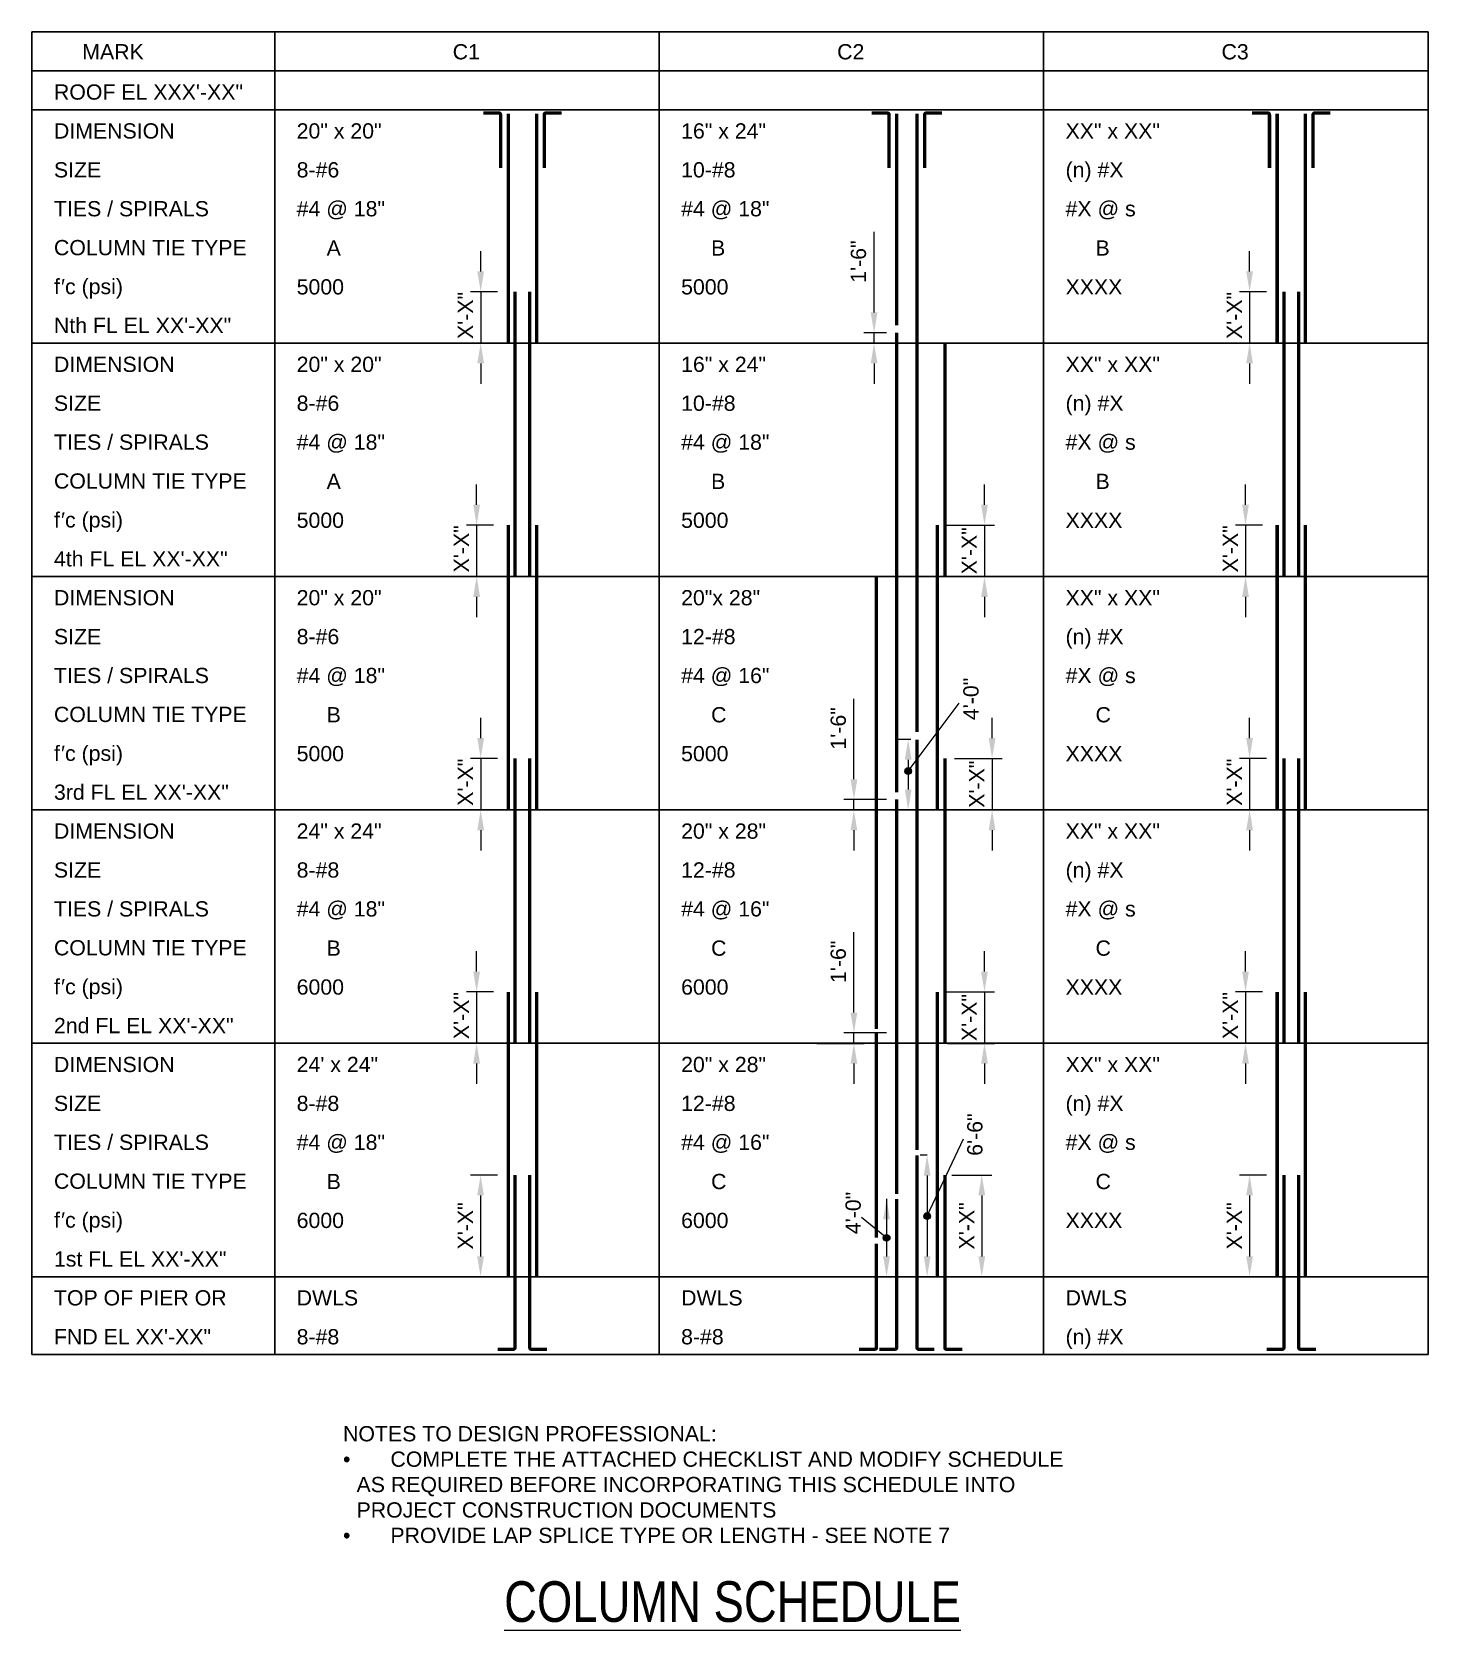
# Model space of a CAD drawing. Header units: inches. Extents: x -730 to -627, y 1893 to 2011.
import ezdxf

# ---------------------------------------------------------------- set-up
doc = ezdxf.new("R2010")
doc.units = ezdxf.units.IN
doc.header["$LTSCALE"] = 5
doc.header["$MEASUREMENT"] = 0
for name, color, linetype, lineweight in [('S-ANNO-DIMS', 1, 'Continuous', 20), ('S-ANNO-SCHD', 4, 'Continuous', 30), ('S-ANNO-TEXT', 7, 'Continuous', 20), ('S-DETL', 3, 'Continuous', 30)]:
    doc.layers.add(name, color=color, linetype=linetype, lineweight=lineweight)
doc.styles.add('Romans', font='arial.ttf')
doc.dimstyles.get("Standard").update_dxf_attribs({"dimtxt": 0.18, "dimasz": 0.18, "dimexe": 0.18, "dimexo": 0.0625, "dimgap": 0.09, "dimtad": 0, "dimtih": 1, "dimtoh": 1, "dimdec": 4, "dimzin": 0, "dimdsep": 46, "dimtxsty": 'Standard', "dimcen": 0.09, "dimadec": 0, "dimazin": 0, "dimtfac": 1, "dimtdec": 4, "dimtofl": 0, "dimtmove": 0, "dimatfit": 3, "dimfxl": 1, "dimtolj": 1, "dimtzin": 0, "dimarcsym": 0})

# ---------------------------------------------------------------- blocks, each defined once
blk = doc.blocks.new('*D0')
at = {"layer": 'Defpoints', "color": 0, "transparency": 16777216}
for p in [(-695.12, 1991.36), (-697.12, 1987.56), (-695.09, 1987.56)]:
    blk.add_point(p, dxfattribs=at)
at = {"layer": 'S-ANNO-DIMS', "transparency": 16777216}
for p, q in [((-697.12, 1992.86), (-697.12, 1994.36)), ((-695.87, 1991.36), (-697.87, 1991.36)), ((-697.12, 1991.36), (-697.12, 1987.56)), ((-695.84, 1987.56), (-697.87, 1987.56)), ((-697.12, 1986.06), (-697.12, 1984.56))]:
    blk.add_line(p, q, dxfattribs=at)
for points in [[(-697.37, 1992.86), (-696.87, 1992.86), (-697.12, 1991.36)], [(-697.37, 1986.06), (-696.87, 1986.06), (-697.12, 1987.56)]]:
    blk.add_solid(points, dxfattribs=at)
at = {"layer": 'S-ANNO-DIMS', "transparency": 16777216, "insert": (-698.25, 1989.46), "char_height": 1.125, "attachment_point": 5, "rotation": 90, "style": 'Romans'}
blk.add_mtext('\\A1;{\\H0.66667x; \\H1.49999x;X\'-X"}', dxfattribs=at)
blk = doc.blocks.new('*D1')
at = {"layer": 'Defpoints', "color": 0, "transparency": 16777216}
for p in [(-695.42, 1974.13), (-697.42, 1970.33), (-695.39, 1970.33)]:
    blk.add_point(p, dxfattribs=at)
at = {"layer": 'S-ANNO-DIMS', "transparency": 16777216}
for p, q in [((-697.42, 1975.63), (-697.42, 1977.13)), ((-696.17, 1974.13), (-698.17, 1974.13)), ((-697.42, 1974.13), (-697.42, 1970.33)), ((-696.14, 1970.33), (-698.17, 1970.33)), ((-697.42, 1968.83), (-697.42, 1967.33))]:
    blk.add_line(p, q, dxfattribs=at)
for points in [[(-697.67, 1975.63), (-697.17, 1975.63), (-697.42, 1974.13)], [(-697.67, 1968.83), (-697.17, 1968.83), (-697.42, 1970.33)]]:
    blk.add_solid(points, dxfattribs=at)
at = {"layer": 'S-ANNO-DIMS', "transparency": 16777216, "insert": (-698.55, 1972.23), "char_height": 1.125, "attachment_point": 5, "rotation": 90, "style": 'Romans'}
blk.add_mtext('\\A1;{\\H0.66667x; \\H1.49999x;X\'-X"}', dxfattribs=at)
blk = doc.blocks.new('*D2')
at = {"layer": 'Defpoints', "color": 0, "transparency": 16777216}
for p in [(-695.12, 1956.9), (-697.12, 1953.1), (-695.09, 1953.1)]:
    blk.add_point(p, dxfattribs=at)
at = {"layer": 'S-ANNO-DIMS', "transparency": 16777216}
for p, q in [((-697.12, 1958.4), (-697.12, 1959.9)), ((-695.87, 1956.9), (-697.87, 1956.9)), ((-697.12, 1956.9), (-697.12, 1953.1)), ((-695.84, 1953.1), (-697.87, 1953.1)), ((-697.12, 1951.6), (-697.12, 1950.1))]:
    blk.add_line(p, q, dxfattribs=at)
for points in [[(-697.37, 1958.4), (-696.87, 1958.4), (-697.12, 1956.9)], [(-697.37, 1951.6), (-696.87, 1951.6), (-697.12, 1953.1)]]:
    blk.add_solid(points, dxfattribs=at)
at = {"layer": 'S-ANNO-DIMS', "transparency": 16777216, "insert": (-698.25, 1955), "char_height": 1.125, "attachment_point": 5, "rotation": 90, "style": 'Romans'}
blk.add_mtext('\\A1;{\\H0.66667x; \\H1.49999x;X\'-X"}', dxfattribs=at)
blk = doc.blocks.new('*D3')
at = {"layer": 'Defpoints', "color": 0, "transparency": 16777216}
for p in [(-695.42, 1939.67), (-697.42, 1935.87), (-695.39, 1935.87)]:
    blk.add_point(p, dxfattribs=at)
at = {"layer": 'S-ANNO-DIMS', "transparency": 16777216}
for p, q in [((-697.42, 1941.17), (-697.42, 1942.67)), ((-696.17, 1939.67), (-698.17, 1939.67)), ((-697.42, 1939.67), (-697.42, 1935.87)), ((-696.14, 1935.87), (-698.17, 1935.87)), ((-697.42, 1934.37), (-697.42, 1932.87))]:
    blk.add_line(p, q, dxfattribs=at)
for points in [[(-697.67, 1941.17), (-697.17, 1941.17), (-697.42, 1939.67)], [(-697.67, 1934.37), (-697.17, 1934.37), (-697.42, 1935.87)]]:
    blk.add_solid(points, dxfattribs=at)
at = {"layer": 'S-ANNO-DIMS', "transparency": 16777216, "insert": (-698.55, 1937.77), "char_height": 1.125, "attachment_point": 5, "rotation": 90, "style": 'Romans'}
blk.add_mtext('\\A1;{\\H0.66667x; \\H1.49999x;X\'-X"}', dxfattribs=at)
blk = doc.blocks.new('*D4')
at = {"layer": 'Defpoints', "color": 0, "transparency": 16777216}
for p in [(-695.12, 1926.14), (-697.13, 1918.64), (-695.09, 1918.64)]:
    blk.add_point(p, dxfattribs=at)
at = {"layer": 'S-ANNO-DIMS', "transparency": 16777216}
for p, q in [((-695.87, 1926.14), (-697.88, 1926.14)), ((-697.13, 1924.64), (-697.13, 1920.14)), ((-695.84, 1918.64), (-697.88, 1918.64))]:
    blk.add_line(p, q, dxfattribs=at)
for points in [[(-697.38, 1924.64), (-696.88, 1924.64), (-697.13, 1926.14)], [(-697.38, 1920.14), (-696.88, 1920.14), (-697.13, 1918.64)]]:
    blk.add_solid(points, dxfattribs=at)
at = {"layer": 'S-ANNO-DIMS', "transparency": 16777216, "insert": (-698.25, 1922.39), "char_height": 1.125, "attachment_point": 5, "rotation": 90, "style": 'Romans'}
blk.add_mtext('\\A1;X\'-X"', dxfattribs=at)
blk = doc.blocks.new('*D5')
at = {"layer": 'Defpoints', "color": 0, "transparency": 16777216}
for p in [(-663.08, 1926.14), (-663.38, 1918.64), (-660.13, 1918.64)]:
    blk.add_point(p, dxfattribs=at)
at = {"layer": 'S-ANNO-DIMS', "transparency": 16777216}
for p, q in [((-662.33, 1926.14), (-659.38, 1926.14)), ((-660.13, 1924.64), (-660.13, 1920.14)), ((-662.63, 1918.64), (-659.38, 1918.64))]:
    blk.add_line(p, q, dxfattribs=at)
for points in [[(-660.38, 1924.64), (-659.88, 1924.64), (-660.13, 1926.14)], [(-660.38, 1920.14), (-659.88, 1920.14), (-660.13, 1918.64)]]:
    blk.add_solid(points, dxfattribs=at)
at = {"layer": 'S-ANNO-DIMS', "transparency": 16777216, "insert": (-661.25, 1922.39), "char_height": 1.125, "attachment_point": 5, "rotation": 90, "style": 'Romans'}
blk.add_mtext('\\A1;X\'-X"', dxfattribs=at)
blk = doc.blocks.new('*D6')
at = {"layer": 'Defpoints', "color": 0, "transparency": 16777216}
for p in [(-663.45, 1974.13), (-663.42, 1970.33), (-659.93, 1970.33)]:
    blk.add_point(p, dxfattribs=at)
at = {"layer": 'S-ANNO-DIMS', "transparency": 16777216}
for p, q in [((-659.93, 1975.63), (-659.93, 1977.13)), ((-662.7, 1974.13), (-659.18, 1974.13)), ((-659.93, 1974.13), (-659.93, 1970.33)), ((-662.67, 1970.33), (-659.18, 1970.33)), ((-659.93, 1968.83), (-659.93, 1967.33))]:
    blk.add_line(p, q, dxfattribs=at)
for points in [[(-660.18, 1975.63), (-659.68, 1975.63), (-659.93, 1974.13)], [(-660.18, 1968.83), (-659.68, 1968.83), (-659.93, 1970.33)]]:
    blk.add_solid(points, dxfattribs=at)
at = {"layer": 'S-ANNO-DIMS', "transparency": 16777216, "insert": (-661.06, 1972.23), "char_height": 1.125, "attachment_point": 5, "rotation": 90, "style": 'Romans'}
blk.add_mtext('\\A1;X\'-X"', dxfattribs=at)
blk = doc.blocks.new('*D7')
at = {"layer": 'Defpoints', "color": 0, "transparency": 16777216}
for p in [(-662.89, 1956.9), (-662.86, 1953.1), (-659.37, 1953.1)]:
    blk.add_point(p, dxfattribs=at)
at = {"layer": 'S-ANNO-DIMS', "transparency": 16777216}
for p, q in [((-659.37, 1958.4), (-659.37, 1959.9)), ((-662.14, 1956.9), (-658.62, 1956.9)), ((-659.37, 1956.9), (-659.37, 1953.1)), ((-662.11, 1953.1), (-658.62, 1953.1)), ((-659.37, 1951.6), (-659.37, 1950.1))]:
    blk.add_line(p, q, dxfattribs=at)
for points in [[(-659.62, 1958.4), (-659.12, 1958.4), (-659.37, 1956.9)], [(-659.62, 1951.6), (-659.12, 1951.6), (-659.37, 1953.1)]]:
    blk.add_solid(points, dxfattribs=at)
at = {"layer": 'S-ANNO-DIMS', "transparency": 16777216, "insert": (-660.5, 1955), "char_height": 1.125, "attachment_point": 5, "rotation": 90, "style": 'Romans'}
blk.add_mtext('\\A1;X\'-X"', dxfattribs=at)
blk = doc.blocks.new('*D8')
at = {"layer": 'Defpoints', "color": 0, "transparency": 16777216}
for p in [(-663.45, 1939.67), (-663.42, 1935.87), (-659.93, 1935.87)]:
    blk.add_point(p, dxfattribs=at)
at = {"layer": 'S-ANNO-DIMS', "transparency": 16777216}
for p, q in [((-659.93, 1941.17), (-659.93, 1942.67)), ((-662.7, 1939.67), (-659.18, 1939.67)), ((-659.93, 1939.67), (-659.93, 1935.87)), ((-662.67, 1935.87), (-659.18, 1935.87)), ((-659.93, 1934.37), (-659.93, 1932.87))]:
    blk.add_line(p, q, dxfattribs=at)
for points in [[(-660.18, 1941.17), (-659.68, 1941.17), (-659.93, 1939.67)], [(-660.18, 1934.37), (-659.68, 1934.37), (-659.93, 1935.87)]]:
    blk.add_solid(points, dxfattribs=at)
at = {"layer": 'S-ANNO-DIMS', "transparency": 16777216, "insert": (-661.06, 1937.77), "char_height": 1.125, "attachment_point": 5, "rotation": 90, "style": 'Romans'}
blk.add_mtext('\\A1;X\'-X"', dxfattribs=at)
blk = doc.blocks.new('*D9')
at = {"layer": 'Defpoints', "color": 0, "transparency": 16777216}
for p in [(-666.41, 1953.87), (-673.06, 1953.1), (-669.57, 1953.1)]:
    blk.add_point(p, dxfattribs=at)
at = {"layer": 'S-ANNO-DIMS', "transparency": 16777216}
for p, q in [((-669.57, 1955.37), (-669.57, 1961.31)), ((-667.16, 1953.87), (-670.32, 1953.87)), ((-669.57, 1953.1), (-669.57, 1953.87)), ((-672.31, 1953.1), (-668.82, 1953.1)), ((-669.57, 1951.6), (-669.57, 1950.1))]:
    blk.add_line(p, q, dxfattribs=at)
for points in [[(-669.82, 1955.37), (-669.32, 1955.37), (-669.57, 1953.87)], [(-669.82, 1951.6), (-669.32, 1951.6), (-669.57, 1953.1)]]:
    blk.add_solid(points, dxfattribs=at)
at = {"layer": 'S-ANNO-DIMS', "transparency": 16777216, "insert": (-670.72, 1959.12), "char_height": 1.125, "attachment_point": 5, "rotation": 90, "style": 'Romans'}
blk.add_mtext('\\A1;1\'-6"', dxfattribs=at)
blk = doc.blocks.new('*D10')
at = {"layer": 'Defpoints', "color": 0, "transparency": 16777216}
for p in [(-666.41, 1936.64), (-673.06, 1935.87), (-669.57, 1935.87)]:
    blk.add_point(p, dxfattribs=at)
at = {"layer": 'S-ANNO-DIMS', "transparency": 16777216}
for p, q in [((-669.57, 1938.14), (-669.57, 1944.08)), ((-667.16, 1936.64), (-670.32, 1936.64)), ((-669.57, 1935.87), (-669.57, 1936.64)), ((-672.31, 1935.87), (-668.82, 1935.87)), ((-669.57, 1934.37), (-669.57, 1932.87))]:
    blk.add_line(p, q, dxfattribs=at)
for points in [[(-669.82, 1938.14), (-669.32, 1938.14), (-669.57, 1936.64)], [(-669.82, 1934.37), (-669.32, 1934.37), (-669.57, 1935.87)]]:
    blk.add_solid(points, dxfattribs=at)
at = {"layer": 'S-ANNO-DIMS', "transparency": 16777216, "insert": (-670.72, 1941.89), "char_height": 1.125, "attachment_point": 5, "rotation": 90, "style": 'Romans'}
blk.add_mtext('\\A1;1\'-6"', dxfattribs=at)
blk = doc.blocks.new('*D11')
at = {"layer": 'Defpoints', "color": 0, "transparency": 16777216}
for p in [(-666.41, 1988.33), (-671.56, 1987.56), (-668.08, 1987.56)]:
    blk.add_point(p, dxfattribs=at)
at = {"layer": 'S-ANNO-DIMS', "transparency": 16777216}
for p, q in [((-668.08, 1989.83), (-668.08, 1995.77)), ((-667.16, 1988.33), (-668.83, 1988.33)), ((-668.08, 1987.56), (-668.08, 1988.33)), ((-670.81, 1987.56), (-667.33, 1987.56)), ((-668.08, 1986.06), (-668.08, 1984.56))]:
    blk.add_line(p, q, dxfattribs=at)
for points in [[(-668.33, 1989.83), (-667.83, 1989.83), (-668.08, 1988.33)], [(-668.33, 1986.06), (-667.83, 1986.06), (-668.08, 1987.56)]]:
    blk.add_solid(points, dxfattribs=at)
at = {"layer": 'S-ANNO-DIMS', "transparency": 16777216, "insert": (-669.23, 1993.58), "char_height": 1.125, "attachment_point": 5, "rotation": 90, "style": 'Romans'}
blk.add_mtext('\\A1;1\'-6"', dxfattribs=at)
blk = doc.blocks.new('*D12')
at = {"layer": 'Defpoints', "color": 0, "transparency": 16777216}
for p in [(-638.36, 1991.36), (-640.36, 1987.56), (-638.33, 1987.56)]:
    blk.add_point(p, dxfattribs=at)
at = {"layer": 'S-ANNO-DIMS', "transparency": 16777216}
for p, q in [((-640.36, 1992.86), (-640.36, 1994.36)), ((-639.11, 1991.36), (-641.11, 1991.36)), ((-640.36, 1991.36), (-640.36, 1987.56)), ((-639.08, 1987.56), (-641.11, 1987.56)), ((-640.36, 1986.06), (-640.36, 1984.56))]:
    blk.add_line(p, q, dxfattribs=at)
for points in [[(-640.61, 1992.86), (-640.11, 1992.86), (-640.36, 1991.36)], [(-640.61, 1986.06), (-640.11, 1986.06), (-640.36, 1987.56)]]:
    blk.add_solid(points, dxfattribs=at)
at = {"layer": 'S-ANNO-DIMS', "transparency": 16777216, "insert": (-641.49, 1989.46), "char_height": 1.125, "attachment_point": 5, "rotation": 90, "style": 'Romans'}
blk.add_mtext('\\A1;{\\H0.66667x; \\H1.49999x;X\'-X"}', dxfattribs=at)
blk = doc.blocks.new('*D13')
at = {"layer": 'Defpoints', "color": 0, "transparency": 16777216}
for p in [(-638.66, 1974.13), (-640.66, 1970.33), (-638.63, 1970.33)]:
    blk.add_point(p, dxfattribs=at)
at = {"layer": 'S-ANNO-DIMS', "transparency": 16777216}
for p, q in [((-640.66, 1975.63), (-640.66, 1977.13)), ((-639.41, 1974.13), (-641.41, 1974.13)), ((-640.66, 1974.13), (-640.66, 1970.33)), ((-639.38, 1970.33), (-641.41, 1970.33)), ((-640.66, 1968.83), (-640.66, 1967.33))]:
    blk.add_line(p, q, dxfattribs=at)
for points in [[(-640.91, 1975.63), (-640.41, 1975.63), (-640.66, 1974.13)], [(-640.91, 1968.83), (-640.41, 1968.83), (-640.66, 1970.33)]]:
    blk.add_solid(points, dxfattribs=at)
at = {"layer": 'S-ANNO-DIMS', "transparency": 16777216, "insert": (-641.79, 1972.23), "char_height": 1.125, "attachment_point": 5, "rotation": 90, "style": 'Romans'}
blk.add_mtext('\\A1;{\\H0.66667x; \\H1.49999x;X\'-X"}', dxfattribs=at)
blk = doc.blocks.new('*D14')
at = {"layer": 'Defpoints', "color": 0, "transparency": 16777216}
for p in [(-638.36, 1956.9), (-640.36, 1953.1), (-638.33, 1953.1)]:
    blk.add_point(p, dxfattribs=at)
at = {"layer": 'S-ANNO-DIMS', "transparency": 16777216}
for p, q in [((-640.36, 1958.4), (-640.36, 1959.9)), ((-639.11, 1956.9), (-641.11, 1956.9)), ((-640.36, 1956.9), (-640.36, 1953.1)), ((-639.08, 1953.1), (-641.11, 1953.1)), ((-640.36, 1951.6), (-640.36, 1950.1))]:
    blk.add_line(p, q, dxfattribs=at)
for points in [[(-640.61, 1958.4), (-640.11, 1958.4), (-640.36, 1956.9)], [(-640.61, 1951.6), (-640.11, 1951.6), (-640.36, 1953.1)]]:
    blk.add_solid(points, dxfattribs=at)
at = {"layer": 'S-ANNO-DIMS', "transparency": 16777216, "insert": (-641.49, 1955), "char_height": 1.125, "attachment_point": 5, "rotation": 90, "style": 'Romans'}
blk.add_mtext('\\A1;{\\H0.66667x; \\H1.49999x;X\'-X"}', dxfattribs=at)
blk = doc.blocks.new('*D15')
at = {"layer": 'Defpoints', "color": 0, "transparency": 16777216}
for p in [(-638.66, 1939.67), (-640.66, 1935.87), (-638.63, 1935.87)]:
    blk.add_point(p, dxfattribs=at)
at = {"layer": 'S-ANNO-DIMS', "transparency": 16777216}
for p, q in [((-640.66, 1941.17), (-640.66, 1942.67)), ((-639.41, 1939.67), (-641.41, 1939.67)), ((-640.66, 1939.67), (-640.66, 1935.87)), ((-639.38, 1935.87), (-641.41, 1935.87)), ((-640.66, 1934.37), (-640.66, 1932.87))]:
    blk.add_line(p, q, dxfattribs=at)
for points in [[(-640.91, 1941.17), (-640.41, 1941.17), (-640.66, 1939.67)], [(-640.91, 1934.37), (-640.41, 1934.37), (-640.66, 1935.87)]]:
    blk.add_solid(points, dxfattribs=at)
at = {"layer": 'S-ANNO-DIMS', "transparency": 16777216, "insert": (-641.79, 1937.77), "char_height": 1.125, "attachment_point": 5, "rotation": 90, "style": 'Romans'}
blk.add_mtext('\\A1;{\\H0.66667x; \\H1.49999x;X\'-X"}', dxfattribs=at)
blk = doc.blocks.new('*D16')
at = {"layer": 'Defpoints', "color": 0, "transparency": 16777216}
for p in [(-638.36, 1926.14), (-640.36, 1918.64), (-638.33, 1918.64)]:
    blk.add_point(p, dxfattribs=at)
at = {"layer": 'S-ANNO-DIMS', "transparency": 16777216}
for p, q in [((-639.11, 1926.14), (-641.11, 1926.14)), ((-640.36, 1924.64), (-640.36, 1920.14)), ((-639.08, 1918.64), (-641.11, 1918.64))]:
    blk.add_line(p, q, dxfattribs=at)
for points in [[(-640.61, 1924.64), (-640.11, 1924.64), (-640.36, 1926.14)], [(-640.61, 1920.14), (-640.11, 1920.14), (-640.36, 1918.64)]]:
    blk.add_solid(points, dxfattribs=at)
at = {"layer": 'S-ANNO-DIMS', "transparency": 16777216, "insert": (-641.49, 1922.39), "char_height": 1.125, "attachment_point": 5, "rotation": 90, "style": 'Romans'}
blk.add_mtext('\\A1;X\'-X"', dxfattribs=at)

msp = doc.modelspace()

# ---------------------------------------------------------------- hatches: boundary and pattern name
at = {"layer": 'S-ANNO-DIMS'}
h = msp.add_hatch(color=256, dxfattribs=at)
h.dxf.hatch_style = 1
h.paths.add_polyline_path([(-665.813296, 1955.969808, 1), (-665.313296, 1955.969808, 1)])
h = msp.add_hatch(color=256, dxfattribs=at)
h.dxf.hatch_style = 1
h.paths.add_polyline_path([(-664.414705, 1923.119609, 1), (-663.914705, 1923.119609, 1)])
h = msp.add_hatch(color=256, dxfattribs=at)
h.dxf.hatch_style = 1
h.paths.add_polyline_path([(-667.409403, 1921.510329, 1), (-666.909403, 1921.510329, 1)])

# ---------------------------------------------------------------- linework, layer by layer
for p, q in [((-665.356252, 1958.300449), (-666.31253, 1958.300449)), ((-665.56253, 1956.800449), (-665.56253, 1954.602608)), ((-665.663939, 1953.102608), (-666.31253, 1953.102608)), ((-664.163939, 1923.124032), (-661.485744, 1928.827424)), ((-664.163939, 1927.604934), (-664.684584, 1927.604934)), ((-664.163939, 1926.104934), (-664.163939, 1920.143129)), ((-667.158638, 1924.386376), (-667.158638, 1920.143129)), ((-667.158638, 1921.514753), (-669.013517, 1923.013206)), ((-664.163939, 1918.643129), (-664.913939, 1918.643129))]:
    msp.add_line(p, q, dxfattribs=at)
msp.add_lwpolyline([(-665.56253, 1955.974231), (-661.810479, 1960.989485)], dxfattribs=at)
for centre in [(-665.563296, 1955.969808), (-664.164705, 1923.119609), (-667.159403, 1921.510329)]:
    msp.add_circle(centre, 0.25, dxfattribs=at)
for points in [[(-665.81253, 1956.800449), (-665.31253, 1956.800449), (-665.56253, 1958.300449)], [(-665.81253, 1954.602608), (-665.31253, 1954.602608), (-665.56253, 1953.102608)], [(-664.413939, 1926.104934), (-663.913939, 1926.104934), (-664.163939, 1927.604934)], [(-667.408638, 1922.886376), (-666.908638, 1922.886376), (-667.158638, 1924.386376)], [(-667.408638, 1920.143129), (-666.908638, 1920.143129), (-667.158638, 1918.643129)], [(-664.413939, 1920.143129), (-663.913939, 1920.143129), (-664.163939, 1918.643129)]]:
    msp.add_solid(points, dxfattribs=at)
at = {"layer": 'S-ANNO-SCHD'}
for p, q in [((-730.245606, 2010.535071), (-627.187674, 2010.535071)), ((-730.245606, 2010.535071), (-730.245606, 1912.899883)), ((-712.329223, 2010.535071), (-712.329223, 1912.899883)), ((-683.948707, 2010.535071), (-683.948707, 1912.899883)), ((-655.568191, 2010.535071), (-655.568191, 1912.899883)), ((-627.187674, 2010.535071), (-627.187674, 1912.899883)), ((-730.245606, 2007.663448), (-627.187674, 2007.663448)), ((-730.245606, 2004.791825), (-627.187674, 2004.791825)), ((-730.245606, 1987.562086), (-627.187674, 1987.562086)), ((-730.245606, 1970.332347), (-627.187674, 1970.332347)), ((-730.245606, 1953.102608), (-627.187674, 1953.102608)), ((-730.245606, 1935.872868), (-627.187674, 1935.872868)), ((-730.245606, 1918.643129), (-627.187674, 1918.643129)), ((-730.245606, 1912.899883), (-627.187674, 1912.899883))]:
    msp.add_line(p, q, dxfattribs=at)
at = {"layer": 'S-ANNO-TEXT'}
for p in [(-683.948707, 1992.903742), (-655.568191, 1992.903742)]:
    msp.add_point(p, dxfattribs=at)
at = {"layer": 'S-DETL', "const_width": 0.25}
for points in [[(-696.93174, 2004.549935), (-695.778174, 2004.549935, -0.4142135624), (-695.653174, 2004.424935), (-695.653174, 2000.485698)], [(-691.153168, 2004.549935), (-692.306733, 2004.549935, 0.4142135624), (-692.431733, 2004.424935), (-692.431733, 2000.485698)], [(-668.254587, 2004.549935), (-667.101021, 2004.549935, -0.4142135624), (-666.976021, 2004.424935), (-666.976021, 2000.485698)], [(-663.069288, 2004.549935), (-664.222854, 2004.549935, 0.4142135624), (-664.347854, 2004.424935), (-664.347854, 2000.485698)], [(-640.170707, 2004.549935), (-639.017141, 2004.549935, -0.4142135624), (-638.892141, 2004.424935), (-638.892141, 2000.485698)], [(-634.392135, 2004.549935), (-635.545701, 2004.549935, 0.4142135624), (-635.670701, 2004.424935), (-635.670701, 2000.485698)], [(-663.635373, 1913.287454), (-664.788939, 1913.287454, -0.4142135624), (-664.913939, 1913.412454), (-664.913939, 1927.604934)], [(-695.86448, 1913.287454), (-694.710914, 1913.287454, 0.4142135624), (-694.585914, 1913.412454), (-694.585914, 1926.138974)], [(-692.220427, 1913.287454), (-693.373993, 1913.287454, -0.4142135624), (-693.498993, 1913.412454), (-693.498993, 1926.138974)], [(-661.576837, 1913.287454), (-662.730403, 1913.287454, -0.4142135624), (-662.855403, 1913.412454), (-662.855403, 1926.138974)], [(-639.103447, 1913.287454), (-637.949882, 1913.287454, 0.4142135624), (-637.824882, 1913.412454), (-637.824882, 1926.138974)], [(-635.459394, 1913.287454), (-636.61296, 1913.287454, -0.4142135624), (-636.73796, 1913.412454), (-636.73796, 1926.138974)], [(-667.688501, 1913.287454), (-666.534936, 1913.287454, 0.4142135624), (-666.409936, 1913.412454), (-666.409936, 1924.386376)], [(-669.184498, 1913.287454), (-668.030932, 1913.287454, 0.4142135624), (-667.905932, 1913.412454), (-667.905932, 1921.06927)]]:
    msp.add_lwpolyline(points, format="xyb", dxfattribs=at)
for points in [[(-695.087088, 2004.513324), (-695.087088, 1987.562086)], [(-692.997819, 2004.513324), (-692.997819, 1987.562086)], [(-666.409936, 1988.867284), (-666.409936, 2004.513324)], [(-664.913939, 1958.845854), (-664.913939, 2004.513324)], [(-638.326056, 2004.513324), (-638.326056, 1987.562086)], [(-636.236786, 2004.513324), (-636.236786, 1987.562086)], [(-694.585914, 1991.358032), (-694.585914, 1970.332347)], [(-693.498993, 1991.358032), (-693.498993, 1970.332347)], [(-637.824882, 1991.358032), (-637.824882, 1970.332347)], [(-636.73796, 1991.358032), (-636.73796, 1970.332347)], [(-666.409936, 1954.391261), (-666.409936, 1988.331997)], [(-662.855403, 1970.332347), (-662.855403, 1987.562086)], [(-695.087088, 1974.128292), (-695.087088, 1953.102608)], [(-692.997819, 1974.128292), (-692.997819, 1953.102608)], [(-663.417942, 1953.102608), (-663.417942, 1974.128292)], [(-638.326056, 1974.128292), (-638.326056, 1953.102608)], [(-636.236786, 1974.128292), (-636.236786, 1953.102608)], [(-667.905932, 1936.93932), (-667.905932, 1970.332347)], [(-664.913939, 1927.998801), (-664.913939, 1958.300449)], [(-694.585914, 1956.898553), (-694.585914, 1935.872868)], [(-693.498993, 1956.898553), (-693.498993, 1935.872868)], [(-662.855403, 1935.872868), (-662.855403, 1956.898553)], [(-637.824882, 1956.898553), (-637.824882, 1935.872868)], [(-636.73796, 1956.898553), (-636.73796, 1935.872868)], [(-666.409936, 1924.739464), (-666.409936, 1953.872519)], [(-695.087088, 1939.668814), (-695.087088, 1918.643129)], [(-692.997819, 1939.668814), (-692.997819, 1918.643129)], [(-663.417942, 1918.643129), (-663.417942, 1939.668814)], [(-638.326056, 1939.668814), (-638.326056, 1918.643129)], [(-636.236786, 1939.668814), (-636.236786, 1918.643129)], [(-667.905932, 1921.514753), (-667.905932, 1936.64278)]]:
    msp.add_lwpolyline(points, dxfattribs=at)

# ---------------------------------------------------------------- texts
at = {"layer": 'S-ANNO-DIMS', "char_height": 1.125, "attachment_point": 5, "rotation": 90, "style": 'Romans'}
for s, insert in [('\\A1;4\'-0"', (-660.923003, 1961.294597)), ('\\A1;6\'-6"', (-660.636633, 1929.132212)), ('\\A1;4\'-0"', (-669.619603, 1923.345697))]:
    msp.add_mtext(s, dxfattribs=dict(at, insert=insert))
at = {"layer": 'S-ANNO-TEXT', "style": 'Romans'}
for s, insert, char_height, width, attachment_point in [('MARK', (-726.531901, 2009.635948), 1.125, 35.70384717, 1), ('C1', (-699.187936, 2009.635948), 1.125, 35.70384717, 1), ('C2', (-670.80742, 2009.635948), 1.125, 35.70384717, 1), ('C3', (-642.432252, 2009.635948), 1.125, 35.70384717, 1), ('ROOF EL XXX\'-XX"', (-728.622379, 2006.663509), 1.125, 35.70384717, 1), ('DIMENSION', (-728.622379, 2003.791885), 1.125, 35.70384717, 1), ('20" x 20"', (-710.705996, 2003.791885), 1.125, 35.70384717, 1), ('16" x 24"', (-682.32548, 2003.791885), 1.125, 35.70384717, 1), ('XX" x XX"', (-653.944964, 2003.791885), 1.125, 35.70384717, 1), ('SIZE', (-728.622379, 2000.920262), 1.125, 35.70384717, 1), ('8-#6', (-710.705996, 2000.920262), 1.125, 35.70384717, 1), ('10-#8', (-682.32548, 2000.920262), 1.125, 35.70384717, 1), ('(n) #X', (-653.944964, 2000.920262), 1.125, 35.70384717, 1), ('TIES / SPIRALS', (-728.622379, 1998.048639), 1.125, 35.70384717, 1), ('#4 @ 18"', (-710.705996, 1998.048639), 1.125, 35.70384717, 1), ('#4 @ 18"', (-682.32548, 1998.048639), 1.125, 35.70384717, 1), ('#X @ s', (-653.944964, 1998.048639), 1.125, 35.70384717, 1), ('COLUMN TIE TYPE', (-728.622379, 1995.177016), 1.125, 35.70384717, 1), ('A', (-708.493065, 1995.15125), 1.125, 35.70384717, 1), ('B', (-680.112549, 1995.15125), 1.125, 35.70384717, 1), ('B', (-651.732033, 1995.15125), 1.125, 35.70384717, 1), ('{\\T1.2;f}′c (psi)', (-728.622379, 1992.305393), 1.125, 35.70384717, 1), ('5000', (-710.705996, 1992.279627), 1.125, 35.70384717, 1), ('5000', (-682.32548, 1992.279627), 1.125, 35.70384717, 1), ('XXXX', (-653.944964, 1992.279627), 1.125, 35.70384717, 1), ('Nth FL EL XX\'-XX"', (-728.622379, 1989.43377), 1.125, 35.70384717, 1), ('DIMENSION', (-728.622379, 1986.562146), 1.125, 35.70384717, 1), ('20" x 20"', (-710.705996, 1986.562146), 1.125, 35.70384717, 1), ('16" x 24"', (-682.32548, 1986.562146), 1.125, 35.70384717, 1), ('XX" x XX"', (-653.944964, 1986.562146), 1.125, 35.70384717, 1), ('SIZE', (-728.622379, 1983.690523), 1.125, 35.70384717, 1), ('8-#6', (-710.705996, 1983.690523), 1.125, 35.70384717, 1), ('10-#8', (-682.32548, 1983.690523), 1.125, 35.70384717, 1), ('(n) #X', (-653.944964, 1983.690523), 1.125, 35.70384717, 1), ('TIES / SPIRALS', (-728.622379, 1980.8189), 1.125, 35.70384717, 1), ('#4 @ 18"', (-710.705996, 1980.8189), 1.125, 35.70384717, 1), ('#4 @ 18"', (-682.32548, 1980.8189), 1.125, 35.70384717, 1), ('#X @ s', (-653.944964, 1980.8189), 1.125, 35.70384717, 1), ('COLUMN TIE TYPE', (-728.622379, 1977.947277), 1.125, 35.70384717, 1), ('A', (-708.493065, 1977.921511), 1.125, 35.70384717, 1), ('B', (-680.112549, 1977.921511), 1.125, 35.70384717, 1), ('B', (-651.732033, 1977.921511), 1.125, 35.70384717, 1), ('{\\T1.2;f}′c (psi)', (-728.622379, 1975.075654), 1.125, 35.70384717, 1), ('5000', (-710.705996, 1975.049888), 1.125, 35.70384717, 1), ('5000', (-682.32548, 1975.049888), 1.125, 35.70384717, 1), ('XXXX', (-653.944964, 1975.049888), 1.125, 35.70384717, 1), ('4th FL EL XX\'-XX"', (-728.622379, 1972.20403), 1.125, 35.70384717, 1), ('DIMENSION', (-728.622379, 1969.332407), 1.125, 35.70384717, 1), ('20" x 20"', (-710.705996, 1969.332407), 1.125, 35.70384717, 1), ('20"x 28"', (-682.32548, 1969.332407), 1.125, 35.70384717, 1), ('XX" x XX"', (-653.944964, 1969.332407), 1.125, 35.70384717, 1), ('SIZE', (-728.622379, 1966.460784), 1.125, 35.70384717, 1), ('8-#6', (-710.705996, 1966.460784), 1.125, 35.70384717, 1), ('12-#8', (-682.32548, 1966.460784), 1.125, 35.70384717, 1), ('(n) #X', (-653.944964, 1966.460784), 1.125, 35.70384717, 1), ('TIES / SPIRALS', (-728.622379, 1963.589161), 1.125, 35.70384717, 1), ('#4 @ 18"', (-710.705996, 1963.589161), 1.125, 35.70384717, 1), ('#4 @ 16"', (-682.32548, 1963.589161), 1.125, 35.70384717, 1), ('#X @ s', (-653.944964, 1963.589161), 1.125, 35.70384717, 1), ('COLUMN TIE TYPE', (-728.622379, 1960.717538), 1.125, 35.70384717, 1), ('B', (-708.493065, 1960.691772), 1.125, 35.70384717, 1), ('C', (-680.112549, 1960.691772), 1.125, 35.70384717, 1), ('C', (-651.732033, 1960.691772), 1.125, 35.70384717, 1), ('{\\T1.2;f}′c (psi)', (-728.622379, 1957.845915), 1.125, 35.70384717, 1), ('5000', (-710.705996, 1957.820149), 1.125, 35.70384717, 1), ('5000', (-682.32548, 1957.820149), 1.125, 35.70384717, 1), ('XXXX', (-653.944964, 1957.820149), 1.125, 35.70384717, 1), ('3rd FL EL XX\'-XX"', (-728.622379, 1954.974291), 1.125, 35.70384717, 1), ('DIMENSION', (-728.622379, 1952.102668), 1.125, 35.70384717, 1), ('24" x 24"', (-710.705996, 1952.102668), 1.125, 35.70384717, 1), ('20" x 28"', (-682.32548, 1952.102668), 1.125, 35.70384717, 1), ('XX" x XX"', (-653.944964, 1952.102668), 1.125, 35.70384717, 1), ('SIZE', (-728.622379, 1949.231045), 1.125, 35.70384717, 1), ('8-#8', (-710.705996, 1949.231045), 1.125, 35.70384717, 1), ('12-#8', (-682.32548, 1949.231045), 1.125, 35.70384717, 1), ('(n) #X', (-653.944964, 1949.231045), 1.125, 35.70384717, 1), ('TIES / SPIRALS', (-728.622379, 1946.359422), 1.125, 35.70384717, 1), ('#4 @ 18"', (-710.705996, 1946.359422), 1.125, 35.70384717, 1), ('#4 @ 16"', (-682.32548, 1946.359422), 1.125, 35.70384717, 1), ('#X @ s', (-653.944964, 1946.359422), 1.125, 35.70384717, 1), ('COLUMN TIE TYPE', (-728.622379, 1943.487799), 1.125, 35.70384717, 1), ('B', (-708.493065, 1943.462033), 1.125, 35.70384717, 1), ('C', (-680.112549, 1943.462033), 1.125, 35.70384717, 1), ('C', (-651.732033, 1943.462033), 1.125, 35.70384717, 1), ('{\\T1.2;f}′c (psi)', (-728.622379, 1940.616175), 1.125, 35.70384717, 1), ('6000', (-710.705996, 1940.59041), 1.125, 35.70384717, 1), ('6000', (-682.32548, 1940.59041), 1.125, 35.70384717, 1), ('XXXX', (-653.944964, 1940.59041), 1.125, 35.70384717, 1), ('2nd FL EL XX\'-XX"', (-728.622379, 1937.744552), 1.125, 35.70384717, 1), ('DIMENSION', (-728.622379, 1934.872929), 1.125, 35.70384717, 1), ('24\' x 24"', (-710.705996, 1934.872929), 1.125, 35.70384717, 1), ('20" x 28"', (-682.32548, 1934.872929), 1.125, 35.70384717, 1), ('XX" x XX"', (-653.944964, 1934.872929), 1.125, 35.70384717, 1), ('SIZE', (-728.622379, 1932.001306), 1.125, 35.70384717, 1), ('8-#8', (-710.705996, 1932.001306), 1.125, 35.70384717, 1), ('12-#8', (-682.32548, 1932.001306), 1.125, 35.70384717, 1), ('(n) #X', (-653.944964, 1932.001306), 1.125, 35.70384717, 1), ('TIES / SPIRALS', (-728.622379, 1929.129683), 1.125, 35.70384717, 1), ('#4 @ 18"', (-710.705996, 1929.129683), 1.125, 35.70384717, 1), ('#4 @ 16"', (-682.32548, 1929.129683), 1.125, 35.70384717, 1), ('#X @ s', (-653.944964, 1929.129683), 1.125, 35.70384717, 1), ('COLUMN TIE TYPE', (-728.622379, 1926.25806), 1.125, 35.70384717, 1), ('B', (-708.493065, 1926.232294), 1.125, 35.70384717, 1), ('C', (-680.112549, 1926.232294), 1.125, 35.70384717, 1), ('C', (-651.732033, 1926.232294), 1.125, 35.70384717, 1), ('{\\T1.2;f}′c (psi)', (-728.622379, 1923.386436), 1.125, 35.70384717, 1), ('6000', (-710.705996, 1923.36067), 1.125, 35.70384717, 1), ('6000', (-682.32548, 1923.36067), 1.125, 35.70384717, 1), ('XXXX', (-653.944964, 1923.36067), 1.125, 35.70384717, 1), ('1st FL EL XX\'-XX"', (-728.622379, 1920.514813), 1.125, 35.70384717, 1), ('TOP OF PIER OR', (-728.622379, 1917.64319), 1.125, 35.70384717, 1), ('DWLS', (-710.705996, 1917.64319), 1.125, 35.70384717, 1), ('DWLS', (-682.32548, 1917.64319), 1.125, 35.70384717, 1), ('DWLS', (-653.944964, 1917.64319), 1.125, 35.70384717, 1), ('(n) #X', (-653.944964, 1914.771567), 1.125, 35.70384717, 1), ('FND EL XX\'-XX"', (-728.622379, 1914.771567), 1.125, 35.70384717, 1), ('8-#8', (-710.705996, 1914.771567), 1.125, 35.70384717, 1), ('8-#8', (-682.32548, 1914.771567), 1.125, 35.70384717, 1), ('\\pxi-0.88889,l1.77778,a0.44444;NOTES TO DESIGN PROFESSIONAL: \\P•^ICOMPLETE THE ATTACHED CHECKLIST AND MODIFY SCHEDULE AS REQUIRED BEFORE INCORPORATING THIS SCHEDULE INTO PROJECT CONSTRUCTION DOCUMENTS\\P•^IPROVIDE LAP SPLICE TYPE OR LENGTH - SEE NOTE 7', (-708.284117, 1898.968821), 1.124999992, 54.31008541, 7)]:
    msp.add_mtext(s, dxfattribs=dict(at, insert=insert, char_height=char_height, width=width, attachment_point=attachment_point))
at = {"layer": 'S-ANNO-TEXT', "insert": (-678.528917, 1896.156321), "char_height": 3, "attachment_point": 2, "style": 'Romans'}
msp.add_mtext('\\pxqc;{\\W0.8;\\LCOLUMN SCHEDULE}', dxfattribs=at)

# ---------------------------------------------------------------- dimensions: what is measured, and where the dimension line sits
at = {"layer": 'S-ANNO-DIMS'}
for base, p1, p2, text, picture, middle in [((-668.078434, 1987.562086), (-666.409936, 1988.331997), (-671.562474, 1987.562086), '1\'-6"', '*D11', (-668.078434, 1993.579183)), ((-697.123668, 1987.562086), (-695.118185, 1991.358032), (-695.087088, 1987.562086), '{\\H0.66667x; \\H1.49999x;X\'-X"}', '*D0', (-697.123668, 1989.460059)), ((-640.362635, 1987.562086), (-638.357152, 1991.358032), (-638.326056, 1987.562086), '{\\H0.66667x; \\H1.49999x;X\'-X"}', '*D12', (-640.362635, 1989.460059)), ((-697.422636, 1970.332347), (-695.417153, 1974.128292), (-695.386057, 1970.332347), '{\\H0.66667x; \\H1.49999x;X\'-X"}', '*D1', (-697.422636, 1972.23032)), ((-659.933903, 1970.332347), (-663.449039, 1974.128292), (-663.417942, 1970.332347), 'X\'-X"', '*D6', (-659.933903, 1972.23032)), ((-640.661604, 1970.332347), (-638.656121, 1974.128292), (-638.625024, 1970.332347), '{\\H0.66667x; \\H1.49999x;X\'-X"}', '*D13', (-640.661604, 1972.23032)), ((-669.574431, 1953.102608), (-666.409936, 1953.872519), (-673.058471, 1953.102608), '1\'-6"', '*D9', (-669.574431, 1959.119705)), ((-697.123668, 1953.102608), (-695.118185, 1956.898553), (-695.087088, 1953.102608), '{\\H0.66667x; \\H1.49999x;X\'-X"}', '*D2', (-697.123668, 1955.00058)), ((-659.371363, 1953.102608), (-662.886499, 1956.898553), (-662.855403, 1953.102608), 'X\'-X"', '*D7', (-659.371363, 1955.00058)), ((-640.362635, 1953.102608), (-638.357152, 1956.898553), (-638.326056, 1953.102608), '{\\H0.66667x; \\H1.49999x;X\'-X"}', '*D14', (-640.362635, 1955.00058)), ((-669.574431, 1935.872868), (-666.409936, 1936.64278), (-673.058471, 1935.872868), '1\'-6"', '*D10', (-669.574431, 1941.889966)), ((-697.422636, 1935.872868), (-695.417153, 1939.668814), (-695.386057, 1935.872868), '{\\H0.66667x; \\H1.49999x;X\'-X"}', '*D3', (-697.422636, 1937.770841)), ((-659.933903, 1935.872868), (-663.449039, 1939.668814), (-663.417942, 1935.872868), 'X\'-X"', '*D8', (-659.933903, 1937.770841)), ((-640.661604, 1935.872868), (-638.656121, 1939.668814), (-638.625024, 1935.872868), '{\\H0.66667x; \\H1.49999x;X\'-X"}', '*D15', (-640.661604, 1937.770841)), ((-697.126, 1918.643129), (-695.120517, 1926.138974), (-695.087088, 1918.643129), 'X\'-X"', '*D4', (-697.126, 1922.391052)), ((-660.126247, 1918.643129), (-663.083542, 1926.138974), (-663.380178, 1918.643129), 'X\'-X"', '*D5', (-660.126247, 1922.391052)), ((-640.364967, 1918.643129), (-638.359484, 1926.138974), (-638.326056, 1918.643129), 'X\'-X"', '*D16', (-640.364967, 1922.391052))]:
    dim = msp.add_linear_dim(base=base, p1=p1, p2=p2, angle=90, text=text, dimstyle='Standard', override={"dimscale": 12, "dimtxt": 0.09375, "dimasz": 0.125, "dimexe": 0.0625, "dimgap": 0.0625, "dimtih": 0, "dimtoh": 0, "dimdec": 5, "dimrnd": 0.03125, "dimzin": 7, "dimlunit": 4, "dimtxsty": 'Romans', "dimcen": 0.125, "dimclrd": 256, "dimclre": 256, "dimclrt": 256, "dimadec": 4, "dimtdec": 5, "dimtofl": 1, "dimtvp": 1, "dimfrac": 2, "dimtzin": 3, "dimlwd": 65535, "dimlwe": 65535}, dxfattribs=at)
    dim.commit()
    dim.dimension.update_dxf_attribs({"geometry": picture, "text_midpoint": middle, "dimtype": 128})

doc.saveas('drawing.dxf')
